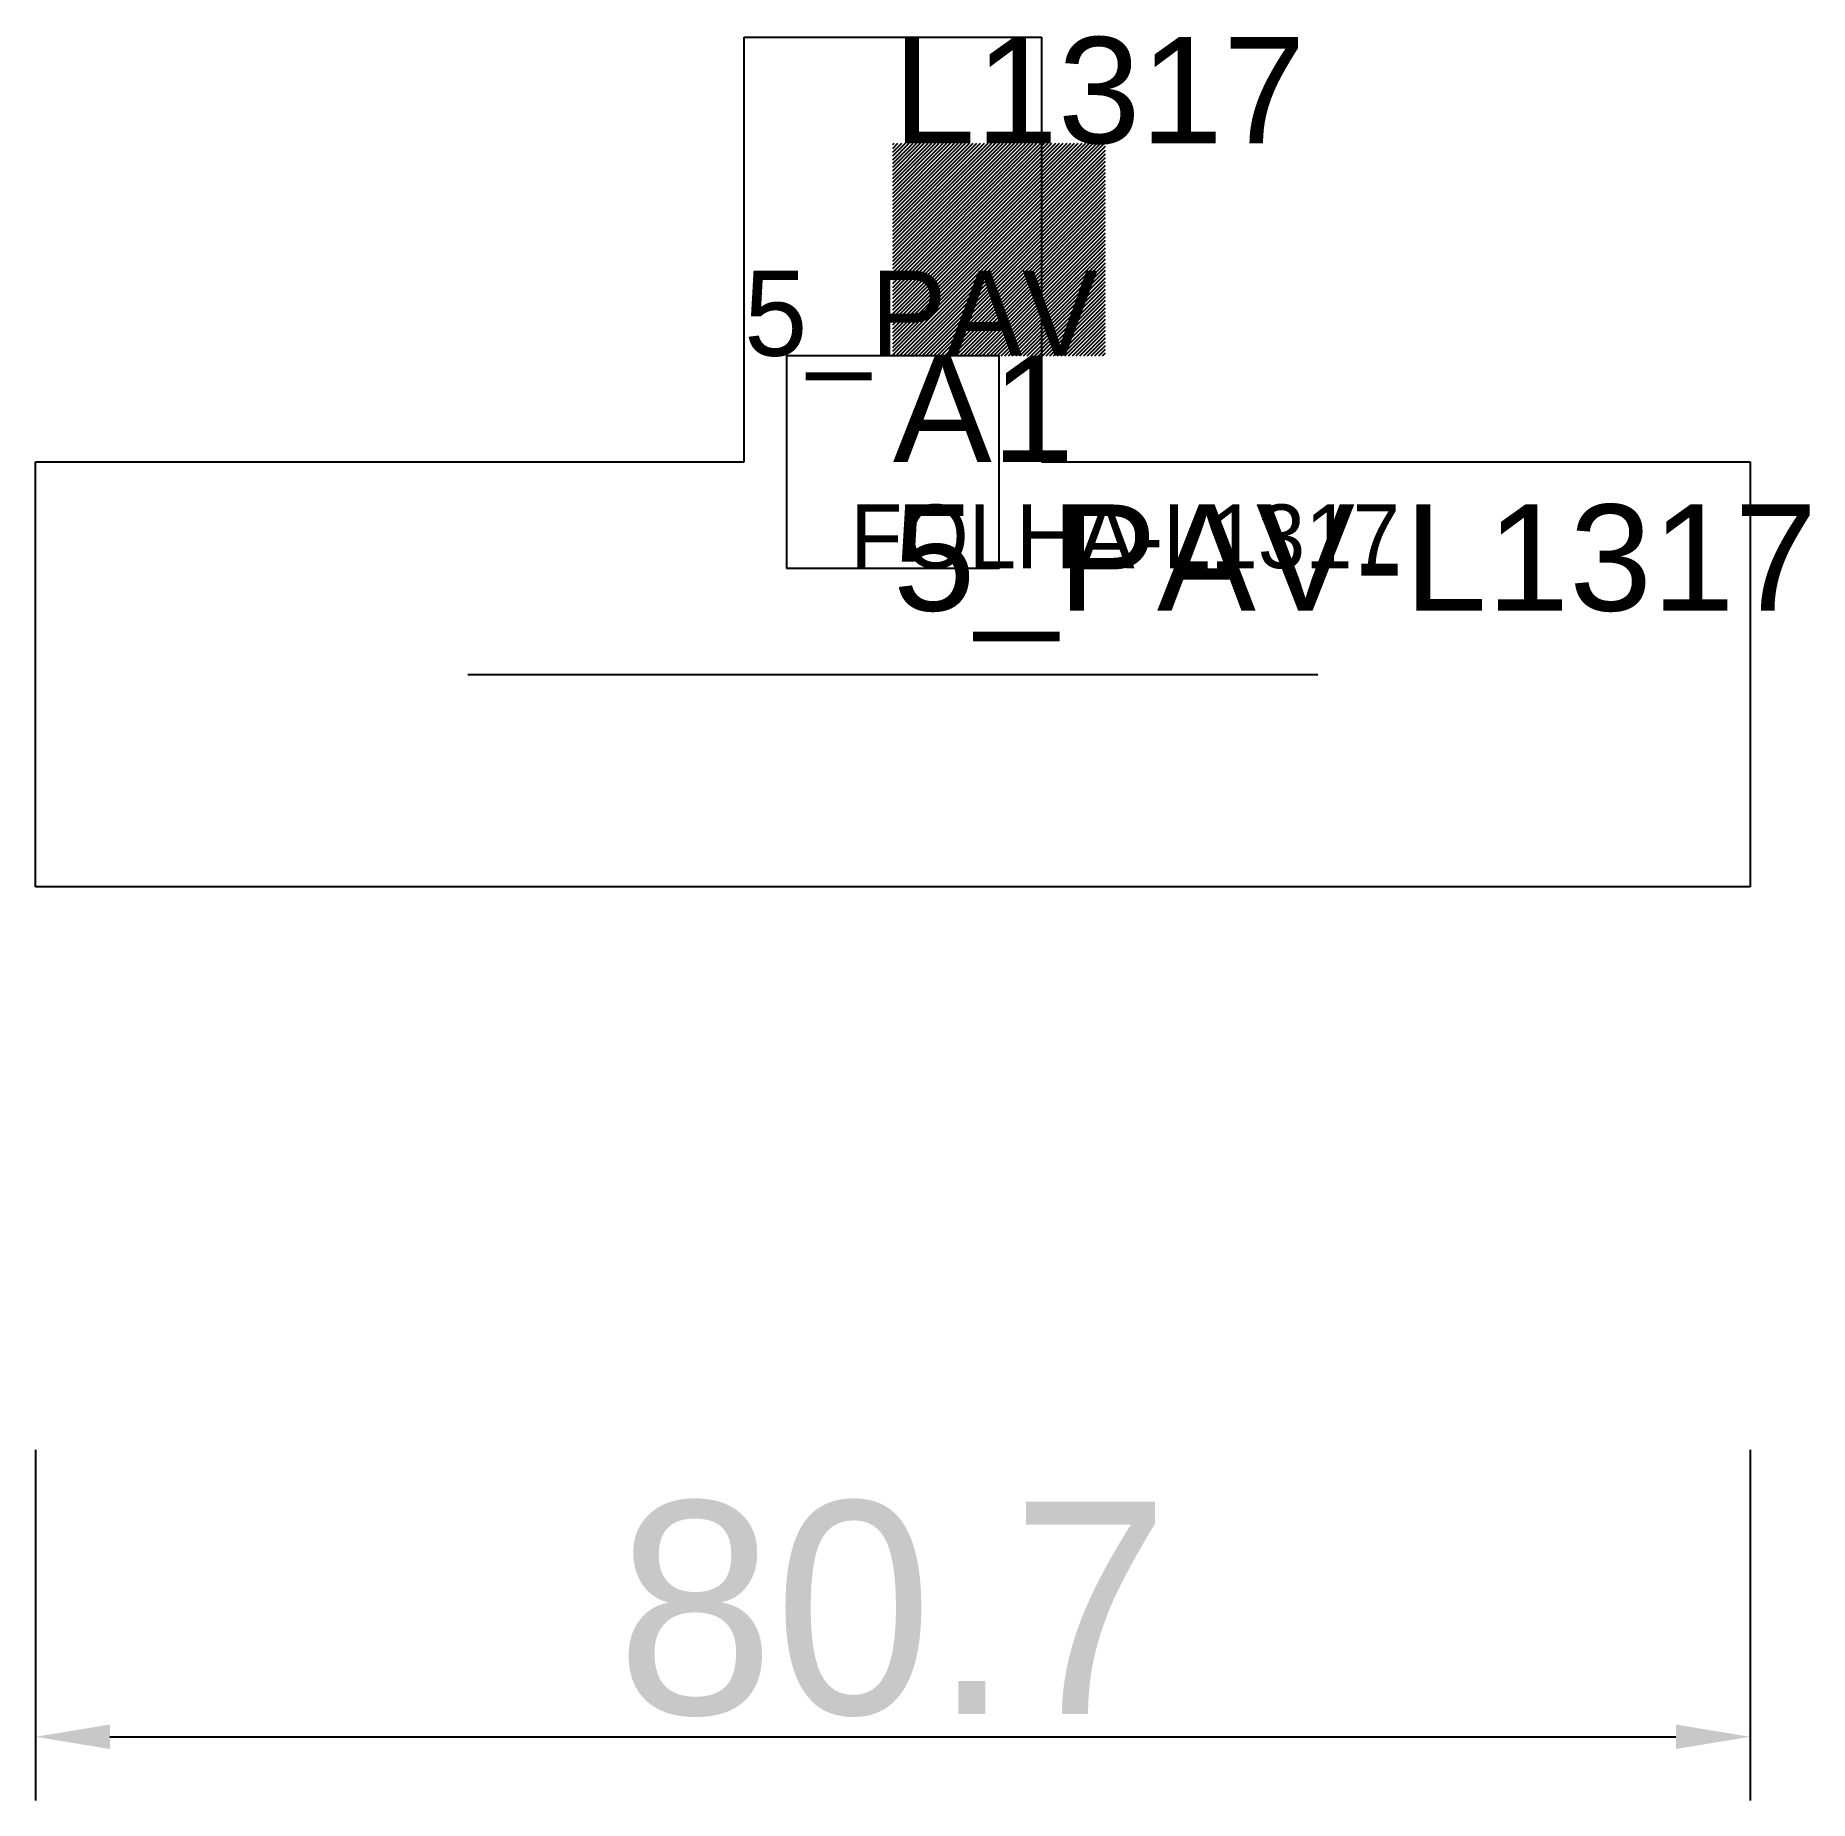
# Model space of a CAD drawing. Header units: metres. Extents: x 222.2 to 305.7, y 118.5 to 201.6.
import ezdxf

# ---------------------------------------------------------------- set-up
doc = ezdxf.new("R2010")
doc.units = ezdxf.units.M
for name, color, linetype in [('3', 3, 'CONTINUOUS'), ('AUX00', 7, 'CONTINUOUS'), ('COTA', 241, 'CONTINUOUS'), ('FOLHA', 255, 'CONTINUOUS'), ('Hachura', 251, 'CONTINUOUS'), ('NOMENCLATURA', 7, 'CONTINUOUS'), ('Nível', 160, 'CONTINUOUS'), ('Painéis', 200, 'CONTINUOUS'), ('Pilares', 5, 'CONTINUOUS'), ('REAPROVEITAMENTO', 251, 'CONTINUOUS'), ('SARR_2.2x7', 40, 'CONTINUOUS')]:
    doc.layers.add(name, color=color, linetype=linetype)
doc.styles.add('ARIAL', font='Arial.ttf')
doc.styles.add('STR_STANDARD', font='arial.ttf')
doc.dimstyles.new('EZ DXF', dxfattribs={"dimtxt": 10, "dimasz": 3.5, "dimexe": 3, "dimexo": 1.5, "dimgap": 1, "dimtad": 1, "dimdec": 1, "dimdsep": 46, "dimcen": 2.5, "dimazin": 3, "dimtfac": 1, "dimtmove": 0, "dimatfit": 3})

msp = doc.modelspace()

# ---------------------------------------------------------------- hatches: boundary and pattern name
at = {"layer": 'Hachura'}
h = msp.add_hatch(dxfattribs=at)
h.set_pattern_fill('ANSI31', scale=50)
h.paths.add_polyline_path([(255.55, 201.5), (269.55, 201.5), (269.55, 181.5), (302.9, 181.5), (302.9, 161.5), (255.55, 161.5), (222.2, 161.5), (222.2, 181.5), (255.55, 181.5)])
h = msp.add_hatch(dxfattribs=at)
h.set_pattern_fill('ANSI31', scale=50)
h.paths.add_polyline_path([(255.55, 201.5), (269.55, 201.5), (269.55, 181.5), (302.9, 181.5), (302.9, 161.5), (255.55, 161.5), (222.2, 161.5), (222.2, 181.5), (255.55, 181.5)])
at = {"layer": 'Reaproveitamento'}
h = msp.add_hatch(dxfattribs=at)
h.set_pattern_fill('SOLID')
h.paths.add_polyline_path([(262.55, 186.5), (272.55, 186.5), (272.55, 196.5), (262.55, 196.5)])
h = msp.add_hatch(dxfattribs=at)
h.set_pattern_fill('SOLID')
h.paths.add_polyline_path([(262.55, 186.5), (272.55, 186.5), (272.55, 196.5), (262.55, 196.5)])

# ---------------------------------------------------------------- linework, layer by layer
at = {"layer": 'Painéis', "color": 200}
for p, q in [((255.55, 201.5), (269.55, 201.5)), ((255.55, 181.5), (255.55, 201.5)), ((255.55, 201.5), (269.55, 201.5)), ((255.55, 181.5), (255.55, 201.5)), ((269.55, 201.5), (269.55, 181.5)), ((269.55, 201.5), (269.55, 181.5)), ((222.2, 161.5), (222.2, 181.5)), ((222.2, 181.5), (255.55, 181.5)), ((222.2, 161.5), (222.2, 181.5)), ((222.2, 181.5), (255.55, 181.5)), ((269.55, 181.5), (302.9, 181.5)), ((269.55, 181.5), (302.9, 181.5)), ((302.9, 181.5), (302.9, 161.5)), ((302.9, 181.5), (302.9, 161.5)), ((255.55, 161.5), (222.2, 161.5)), ((255.55, 161.5), (222.2, 161.5)), ((302.9, 161.5), (255.55, 161.5)), ((302.9, 161.5), (255.55, 161.5))]:
    msp.add_line(p, q, dxfattribs=at)
at = {"layer": 'Pilares'}
msp.add_lwpolyline([(257.55, 176.5), (267.55, 176.5), (267.55, 186.5), (257.55, 186.5)], close=True, dxfattribs=at)
msp.add_lwpolyline([(257.55, 176.5), (267.55, 176.5), (267.55, 186.5), (257.55, 186.5)], close=True, dxfattribs=at)
at = {"layer": 'SARR_2.2x7'}
msp.add_line((242.55, 171.5), (282.55, 171.5), dxfattribs=at)
msp.add_line((242.55, 171.5), (282.55, 171.5), dxfattribs=at)

# ---------------------------------------------------------------- texts
at = {"layer": '3', "style": 'STR_STANDARD'}
msp.add_text('A1', height=5, dxfattribs=at).set_placement((262.55, 181.5))
msp.add_text('A1', height=5, dxfattribs=at).set_placement((262.55, 181.5))
at = {"layer": 'AUX00', "style": 'STR_STANDARD'}
msp.add_text('5_PAV-L1317', height=5, dxfattribs=at).set_placement((262.55, 174.5))
msp.add_text('5_PAV-L1317', height=5, dxfattribs=at).set_placement((262.55, 174.5))
at = {"layer": 'FOLHA'}
msp.add_text('FOLHA-L1317', height=3, dxfattribs=at).set_placement((260.55, 176.5))
msp.add_text('FOLHA-L1317', height=3, dxfattribs=at).set_placement((260.55, 176.5))
at = {"layer": 'NOMENCLATURA', "insert": (262.55, 201.5), "char_height": 5, "attachment_point": 1, "style": 'ARIAL'}
msp.add_mtext('L1317', dxfattribs=at)
msp.add_mtext('L1317', dxfattribs=at)
at = {"layer": 'Nível'}
msp.add_text('5_PAV', height=4, dxfattribs=at).set_placement((255.55, 186.5))
msp.add_text('5_PAV', height=4, dxfattribs=at).set_placement((255.55, 186.5))

# ---------------------------------------------------------------- dimensions: what is measured, and where the dimension line sits
at = {"layer": 'COTA'}
msp.add_linear_dim(base=(222.2, 121.5), p1=(222.2, 136.5), p2=(302.9, 136.5), dimstyle='EZ DXF', dxfattribs=at).render()
msp.add_linear_dim(base=(222.2, 121.5), p1=(222.2, 136.5), p2=(302.9, 136.5), dimstyle='EZ DXF', dxfattribs=at).render()

doc.saveas('drawing.dxf')
